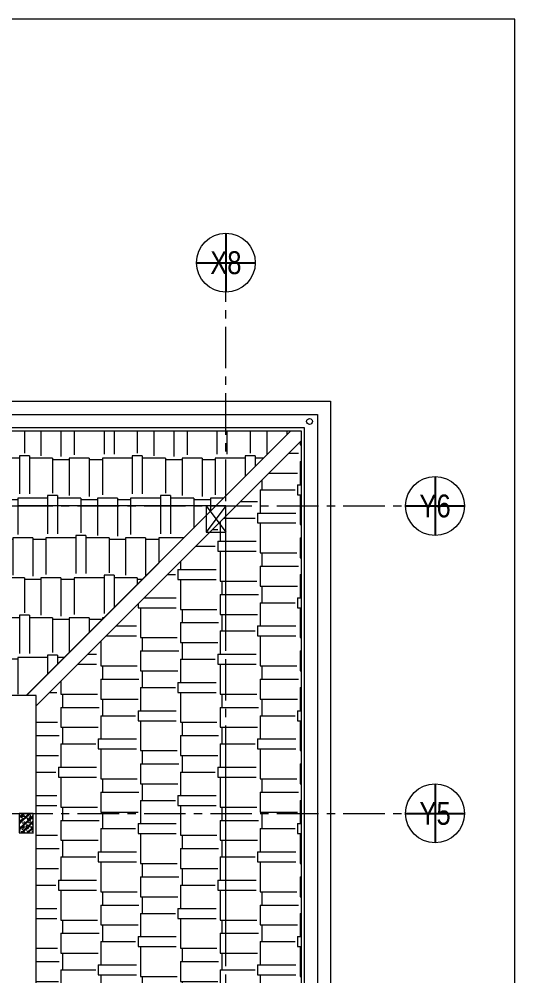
# Model space of a CAD drawing. Header units: millimetres. Extents: x -343543 to 400519, y -115663 to 104219.
# Drawn here: x -301726 to -294143, y -37785 to -23156 of the extents above; entities that cross this region are included whole.
import ezdxf
from ezdxf.enums import TextEntityAlignment as Align
from ezdxf.xclip import XClip

# ---------------------------------------------------------------- set-up
doc = ezdxf.new("R2010")
doc.units = ezdxf.units.MM
doc.header["$XCLIPFRAME"] = 0
doc.linetypes.add('XREF MAT BANG TUONG XAY$0$01.Xref _MB T2-Mai$0$HIDDEN', pattern=[9.525, 6.35, -3.175])
doc.linetypes.add('XREF MAT BANG TUONG XAY$0$CENTER', pattern=[50.8, 31.75, -6.35, 6.35, -6.35])
doc.layers.get('0').update_dxf_attribs({"color": 231, "lineweight": 0})
doc.layers.get('DefPoints').update_dxf_attribs({"color": 191})
for name, color, linetype, lineweight in [('A-SYMBOLS', 10, 'Continuous', 13), ('XREF MAT BANG TUONG XAY$0$00.xref_IKIGAI_Truc$0$A-SYMBOLS', 8, 'Continuous', 13), ('XREF MAT BANG TUONG XAY$0$01.Xref _MB T2-Mai$0$$0$A-FNSH', 8, 'Continuous', 9), ('XREF MAT BANG TUONG XAY$0$01.Xref _MB T2-Mai$0$$0$A-PATT', 8, 'Continuous', 9), ('XREF MAT BANG TUONG XAY$0$01.Xref _MB T2-Mai$0$A-HIDD', 8, 'XREF MAT BANG TUONG XAY$0$01.Xref _MB T2-Mai$0$HIDDEN', 9), ('XREF MAT BANG TUONG XAY$0$01.Xref _MB T2-Mai$0$A-SYMBOLS', 8, 'Continuous', 13), ('XREF MAT BANG TUONG XAY$0$A-GRID', 8, 'XREF MAT BANG TUONG XAY$0$CENTER', 15), ('XREF MAT BANG TUONG XAY$0$xref_IKIGAI_Cot$0$A-FNSH', 8, 'Continuous', 9), ('XREF MAT BANG TUONG XAY$0$xref_IKIGAI_Cot$0$A-PATT', 8, 'Continuous', 5)]:
    doc.layers.add(name, color=color, linetype=linetype, lineweight=lineweight)
doc.styles.add('XREF MAT BANG TUONG XAY$0$00.xref_IKIGAI_Truc$0$VTK_Arial_3.5 mm', font='arial.ttf', dxfattribs={"width": 0.8, "height": 3.5})

# ---------------------------------------------------------------- blocks, each defined once
blk = doc.blocks.new('*U131')
at = {"color": 8}
blk.add_circle((0, 0), 4.5, dxfattribs=at)
at = {"layer": 'DefPoints', "color": 8}
for p, q in [((0, 4.5), (0, -4.5)), ((-4.5, 0), (4.5, 0))]:
    blk.add_line(p, q, dxfattribs=at)
at = {"color": 8, "style": 'XREF MAT BANG TUONG XAY$0$00.xref_IKIGAI_Truc$0$VTK_Arial_3.5 mm', "width": 0.8}
blk.add_attdef('X12', text='', height=3.5, dxfattribs=at).set_placement((0, 0), align=Align.MIDDLE_CENTER)
blk = doc.blocks.new('XREF MAT BANG TUONG XAY$0$xref_IKIGAI_Cot')
at = {"layer": 'XREF MAT BANG TUONG XAY$0$xref_IKIGAI_Cot$0$A-PATT'}
h = blk.add_hatch(dxfattribs=at)
h.set_pattern_fill('BT-01', color=8, scale=15, angle=-179.99986, pattern_type=2)
h.set_pattern_definition([(230, (37060, -35380), (-107.59, 9.413), [11.25, -123.75]), (175, (37060, -35380), (20.813, -112.83), [9, -99]), (280.45, (37051.04, -35379.22), (-86.776, -103.416), [9.56, -105.17]), (226.184, (37060, -35410), (-160.086, 24.83), [16.875, -185.625]), (276.636, (37046.66, -35407.93), (-140.2, -146.12), [14.34, -157.757]), (171.184, (37060, -35410), (-140.2, -146.12), [13.5, -148.5]), (201, (37045, -35402.5), (-89.536, 60.393), [11.25, -123.75]), (146, (37045, -35402.5), (-36.497, -108.773), [9, -99]), (251.45, (37037.54, -35397.47), (-126.033, -48.38), [9.56, -105.17]), (217.5, (37060, -35380), (-1.824, -49.934), [0, -97.8, 0, -100.5, 0, -99.375]), (187.5, (37060, -35380), (-39.46, -59.162), [0, -57.3, 0, -95.55, 0, -37.875]), (147.5, (37093.45, -35380), (-80.0734, 3.383), [0, -37.5, 0, -117, 0, -155.25]), (137.5, (37108.45, -35380), (-87.478, -15.016), [0, -48.75, 0, -77.7, 0, -110.25]), (225, (37060, -35380), (45.078, -45.078), []), (225, (37060, -35398.375), (45.078, -45.078), [])])
h.paths.add_polyline_path([(37050, -35300), (36840, -35300), (36840, -35600), (37050, -35600)])
at = {"layer": 'XREF MAT BANG TUONG XAY$0$A-GRID', "color": 8, "ltscale": 20}
for points in [[(40000, -53895), (40000, -27075.6)], [(-2907.5, -30600), (42750, -30600)], [(-2907.5, -35300), (42750, -35300)]]:
    blk.add_lwpolyline(points, dxfattribs=at)
at = {"layer": 'XREF MAT BANG TUONG XAY$0$xref_IKIGAI_Cot$0$A-FNSH', "color": 8}
for p, q in [((40000, -30600), (39700, -31000)), ((39700, -30600), (40000, -31000))]:
    blk.add_line(p, q, dxfattribs=at)
for points in [[(40000, -30600), (39700, -30600), (39700, -31000), (40000, -31000)], [(37050, -35300), (36840, -35300), (36840, -35600), (37050, -35600)]]:
    blk.add_lwpolyline(points, close=True, dxfattribs=at)
at = {"layer": 'XREF MAT BANG TUONG XAY$0$00.xref_IKIGAI_Truc$0$A-SYMBOLS', "color": 8}
ref = blk.add_blockref('*U131', (40000, -26880), dxfattribs=dict(at, xscale=100, yscale=100, zscale=100))
ref.add_attrib('X12', 'X8', dxfattribs={"layer": '0', "height": 350, "style": 'XREF MAT BANG TUONG XAY$0$00.xref_IKIGAI_Truc$0$VTK_Arial_3.5 mm', "width": 0.8}).set_placement((40000, -26880), align=Align.MIDDLE_CENTER)
ref = blk.add_blockref('*U131', (43200, -30600), dxfattribs=dict(at, xscale=100, yscale=100, zscale=100))
ref.add_attrib('X12', 'Y6', dxfattribs={"layer": '0', "height": 350, "style": 'XREF MAT BANG TUONG XAY$0$00.xref_IKIGAI_Truc$0$VTK_Arial_3.5 mm', "width": 0.8}).set_placement((43200, -30600), align=Align.MIDDLE_CENTER)
ref = blk.add_blockref('*U131', (43200, -35300), dxfattribs=dict(at, xscale=100, yscale=100, zscale=100))
ref.add_attrib('X12', 'Y5', dxfattribs={"layer": '0', "height": 350, "style": 'XREF MAT BANG TUONG XAY$0$00.xref_IKIGAI_Truc$0$VTK_Arial_3.5 mm', "width": 0.8}).set_placement((43200, -35300), align=Align.MIDDLE_CENTER)
blk = doc.blocks.new('01.Xref _MB T1')
at = {"layer": 'XREF MAT BANG TUONG XAY$0$01.Xref _MB T2-Mai$0$$0$A-PATT'}
h = blk.add_hatch(dxfattribs=at)
h.set_pattern_fill('AR-RSHKE', color=8, scale=2, angle=180)
h.set_pattern_definition([(180, (-73097.26, 1e-05), (-1295.4, -609.6), [304.8, -254, 355.6, -152.4, 457.2, -203.2]), (180, (-73402.06, -25.4), (-1295.4, -609.6), [254, -965.2, 203.2, -304.8]), (180, (-74011.66, 38.1), (-1295.4, -609.6), [152.4, -1574.8]), (270, (-73097.26, 1e-05), (431.8, -609.6), [584.2, -1854.2]), (270, (-73402.06, 1e-05), (431.8, -609.6), [571.5, -1866.9]), (270, (-73656.06, 1e-05), (431.8, -609.6), [533.4, -1905]), (270, (-74011.66, 38.1), (431.8, -609.6), [584.2, -1854.2]), (270, (-74164.06, 38.1), (431.8, -609.6), [584.2, -1854.2]), (270, (-74621.26, 1e-05), (431.8, -609.6), [558.8, -1879.6])])
h.paths.add_polyline_path([(31400.01063, -29449.99497), (40994.44721, -29450.00066), (36949.99948, -33500), (31604.99923, -33500), (31604.99991, -30599.99901), (31400.00982, -30582.99993)])
h = blk.add_hatch(dxfattribs=at)
h.set_pattern_fill('AR-RSHKE', color=8, scale=2, angle=270)
h.set_pattern_definition([(270, (-73097.26, 1e-05), (609.6, -1295.4), [304.8, -254, 355.6, -152.4, 457.2, -203.2]), (270, (-73071.86, -304.8), (609.6, -1295.4), [254, -965.2, 203.2, -304.8]), (270, (-73135.36, -914.4), (609.6, -1295.4), [152.4, -1574.8]), (0, (-73097.26, 1e-05), (609.6, 431.8), [584.2, -1854.2]), (0, (-73097.26, -304.8), (609.6, 431.8), [571.5, -1866.9]), (0, (-73097.26, -558.8), (609.6, 431.8), [533.4, -1905]), (0, (-73135.36, -914.4), (609.6, 431.8), [584.2, -1854.2]), (0, (-73135.36, -1066.8), (609.6, 431.8), [584.2, -1854.2]), (0, (-73097.26, -1524), (609.6, 431.8), [558.8, -1879.6])])
h.paths.add_polyline_path([(37100.01098, -33655.55967), (41150.01064, -29605.56421), (41150.01064, -47994.42952), (37100.01098, -43944.43406)])
at = {"color": 8}
blk.add_lwpolyline([(-4979.15314, -63156.18578), (44420.84686, -63156.18578), (44420.84686, -23156.18578), (-4979.15314, -23156.18578)], close=True, dxfattribs=at)
at = {"layer": 'XREF MAT BANG TUONG XAY$0$01.Xref _MB T2-Mai$0$$0$A-FNSH', "color": 8}
for p, q in [((36944.44746, -33499.9962), (40994.44721, -29450.00066)), ((37100.01098, -33655.55967), (41150.01064, -29605.56421))]:
    blk.add_line(p, q, dxfattribs=at)
for points in [[(30949.99269, -30582.99962), (30949.9938, -28999.99471), (41599.9935, -29000.00101), (41599.9935, -48599.99995), (31704.97254, -48599.99992)], [(31149.99269, -30582.99976), (31149.99366, -29199.99483), (41399.9935, -29200.00089), (41399.9935, -48399.99995), (31604.97448, -48399.99992)], [(31350.00982, -30582.9999), (31350.01066, -29399.99495), (41200.01064, -29400.00077), (41200.01063, -48199.99995), (31604.99206, -48199.99992)], [(31400.00982, -30582.99993), (31400.01063, -29449.99497), (41150.01064, -29450.00074), (41150.01063, -48149.99995), (31704.98925, -48149.99308)], [(31604.98415, -44099.99766), (37100.00313, -44099.99753), (37100.01098, -33499.9962), (31490.01171, -33499.9962)]]:
    blk.add_lwpolyline(points, dxfattribs=at)
for points in [[(31400.01063, -29449.99497), (40994.44721, -29450.00066), (36949.99948, -33500), (31604.99923, -33500), (31604.99991, -30599.99901), (31400.00982, -30582.99993)], [(37100.01098, -33655.55967), (41150.01064, -29605.56421), (41150.01064, -47994.42952), (37100.01098, -43944.43406)]]:
    blk.add_lwpolyline(points, close=True, dxfattribs=at)
at = {"layer": 'XREF MAT BANG TUONG XAY$0$01.Xref _MB T2-Mai$0$A-HIDD', "color": 8, "ltscale": 500}
blk.add_lwpolyline([(0.00011, -47000.00005), (39999.99073, -47000.00005), (39999.99073, -30600.00246), (0.00011, -30600.00246)], close=True, dxfattribs=at)
at = {"layer": 'XREF MAT BANG TUONG XAY$0$01.Xref _MB T2-Mai$0$A-SYMBOLS', "color": 8}
blk.add_circle((41280.01064, -29307.25031), 45, dxfattribs=at)
at = {"color": 8}
ref = blk.add_blockref('XREF MAT BANG TUONG XAY$0$xref_IKIGAI_Cot', (-0.00927, -0.00001), dxfattribs=at)
XClip(ref).set_block_clipping_path([(-5181.1494167775, -58156.1251844964), (44638.3275875031, -24933.2650512661)])

msp = doc.modelspace()

# ---------------------------------------------------------------- block references
at = {"layer": 'A-SYMBOLS'}
msp.add_blockref('01.Xref _MB T1', (-338563.5, 0), dxfattribs=at)

doc.saveas('drawing.dxf')
